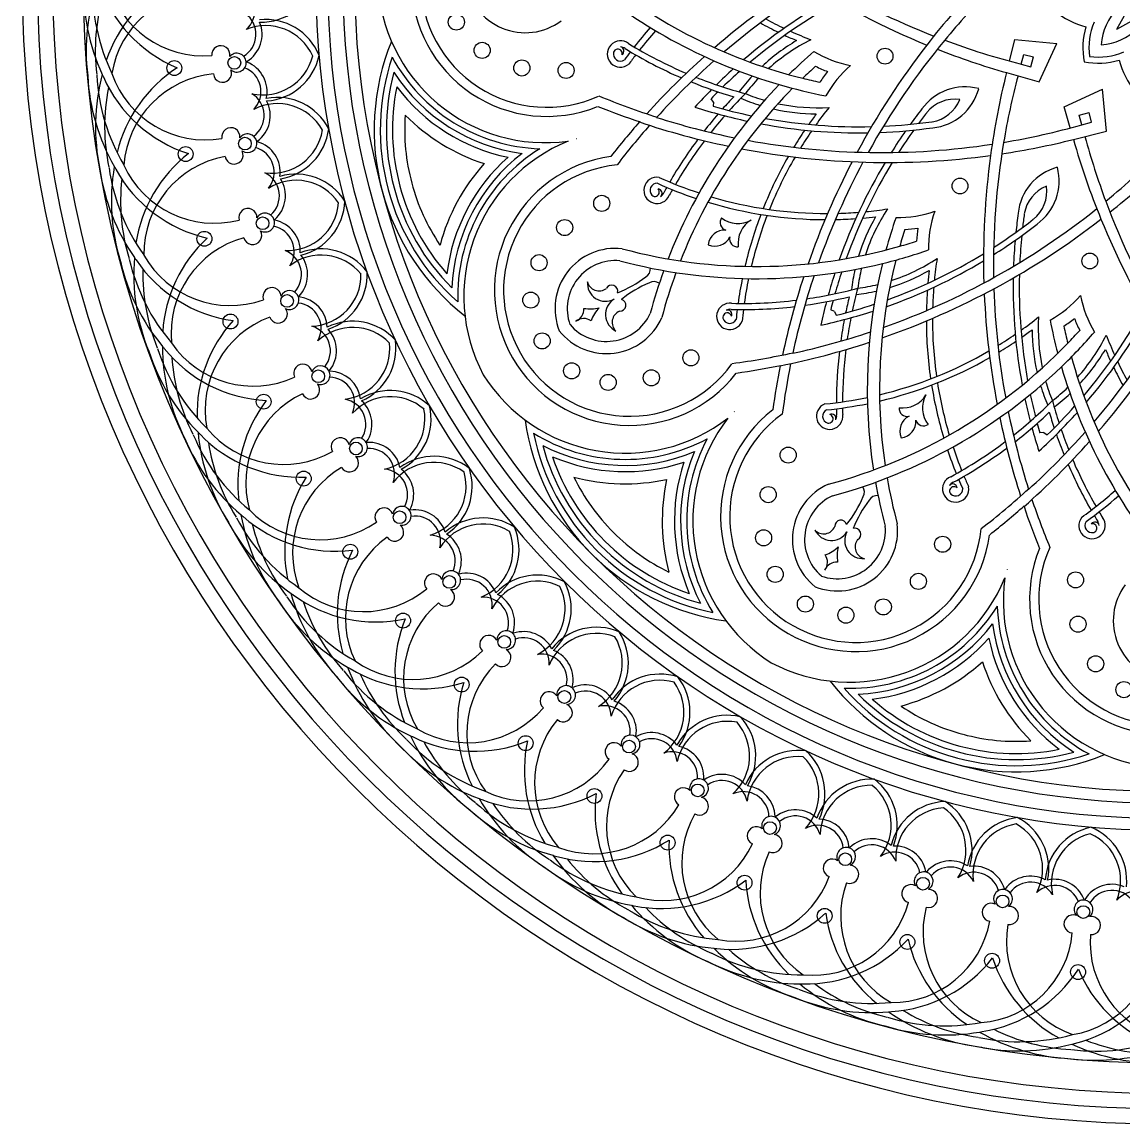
# Model space of a CAD drawing. Header units: millimetres. Extents: x 667 to 4200, y 451 to 2764.
# Drawn here: x 1950.2 to 2432.4, y 1741.2 to 2223.3 of the extents above; entities that cross this region are included whole.
import ezdxf

# ---------------------------------------------------------------- set-up
doc = ezdxf.new("R2010")
doc.units = ezdxf.units.MM
doc.layers.add('cad-block.com', color=250, linetype='Continuous')

# ---------------------------------------------------------------- blocks, each defined once
blk = doc.blocks.new('deco2_cad-block.com')
at = {"color": 0}
for p, q in [((-13.8, -7.97), (-21.14, -21.14)), ((-7.97, -13.8), (-21.14, -21.14)), ((-67.97, -34.9), (-65.61, -25.54)), ((-65.61, -25.54), (-47.26, -27.29)), ((-54.93, -44.05), (-47.26, -27.29)), ((-62.79, -36.25), (-61.73, -32.03)), ((-61.73, -32.03), (-57.38, -33.13)), ((-58.61, -37.44), (-57.38, -33.13)), ((-62.79, -36.25), (-58.61, -37.44)), ((-69.25, -39.98), (-54.93, -44.05)), ((-44.05, -54.93), (-27.29, -47.26)), ((-25.54, -65.61), (-27.29, -47.26)), ((-197.43, -52.9), (-198.46, -51.4)), ((-197.43, -52.9), (-197.57, -54.72)), ((-41.41, -64.21), (-44.05, -54.93)), ((-37.44, -58.61), (-33.13, -57.38)), ((-32.03, -61.73), (-33.13, -57.38)), ((-36.25, -62.79), (-37.44, -58.61)), ((-36.25, -62.79), (-32.03, -61.73)), ((-39.98, -69.25), (-25.54, -65.61)), ((-144.53, -144.53), (-146.17, -143.74)), ((-144.53, -144.53), (-143.74, -146.17)), ((-52.9, -197.43), (-54.72, -197.57)), ((-52.9, -197.43), (-51.4, -198.46))]:
    blk.add_line(p, q, dxfattribs=at)
for centre, radius in [((-309.97, -17.87), 3.52), ((-298.68, -30.24), 3.52), ((-407.11, -35.71), 2.78), ((-122.38, -32.79), 3.46), ((-433.36, -38.01), 3.26), ((-281.3, -37.95), 3.52), ((-261.95, -39.02), 3.52), ((-402.46, -71.06), 2.78), ((-428.41, -75.64), 3.26), ((-89.59, -89.59), 3.46), ((-246.36, -97.18), 3.52), ((-394.75, -105.87), 2.78), ((-262.59, -107.79), 3.52), ((-420.2, -112.69), 3.26), ((-273.78, -123.15), 3.52), ((-32.79, -122.38), 3.46), ((-384.03, -139.88), 2.78), ((-277.38, -139.51), 3.52), ((-408.8, -148.89), 3.26), ((-272.43, -157.39), 3.52), ((-207.34, -164.77), 3.52), ((-259.51, -170.46), 3.52), ((-370.39, -172.82), 2.78), ((-243.55, -175.53), 3.52), ((-224.64, -173.51), 3.52), ((-394.28, -183.96), 3.26), ((-353.93, -204.45), 2.78), ((-164.77, -207.34), 3.52), ((-376.75, -217.62), 3.26), ((-173.51, -224.64), 3.52), ((-334.78, -234.52), 2.78), ((-175.53, -243.55), 3.52), ((-97.18, -246.36), 3.52), ((-356.37, -249.64), 3.26), ((-313.08, -262.81), 2.78), ((-170.46, -259.51), 3.52), ((-107.79, -262.59), 3.52), ((-39.02, -261.95), 3.52), ((-157.24, -272.52), 3.52), ((-139.51, -277.38), 3.52), ((-123.15, -273.78), 3.52), ((-333.26, -279.75), 3.26), ((-37.95, -281.3), 3.52), ((-288.99, -289.1), 2.78), ((-30.24, -298.68), 3.52), ((-307.63, -307.73), 3.26), ((-17.87, -309.97), 3.52), ((-262.71, -313.19), 2.78), ((-279.65, -333.38), 3.26), ((-234.42, -334.9), 2.78), ((-204.36, -354.06), 2.78), ((-249.54, -356.49), 3.26), ((-172.73, -370.53), 2.78), ((-217.53, -376.88), 3.26), ((-139.79, -384.18), 2.78), ((-183.87, -394.41), 3.26), ((-105.79, -394.9), 2.78), ((-70.98, -402.62), 2.78), ((-35.63, -407.28), 2.78), ((-148.81, -408.94), 3.26), ((-112.61, -420.36), 3.26), ((-75.56, -428.57), 3.26), ((-37.93, -433.53), 3.26)]:
    blk.add_circle(centre, radius, dxfattribs=at)
for centre, radius, start, end in [((0, 0), 500, 180, 0), ((0, 0), 493.32, 180, 0), ((0, 0), 486.63, 180, 0), ((0, 0), 473.26, 180, 0), ((0, 0), 371.46, 180, 0), ((0, 0), 366.31, 180, 0), ((0, 0), 359.63, 180, 0), ((0, 0), 354.48, 180, 0), ((-270.42, -0.01), 59.13, 179.9891, 292.0956), ((23.8, 284.87), 337.92, 237.4614, 247.7567), ((16.24, 276.03), 322.13, 238.9691, 248.6488), ((-383.5, -3.31), 89.64, 177.9473, 204.7152), ((-382.32, -30.33), 89.64, 160.2848, 187.0527), ((-383.5, -3.31), 85.63, 177.9473, 205.6401), ((-408.37, 18.47), 61.18, 198.8, 247.1526), ((-405.19, -54.2), 61.18, 117.8474, 161.3973), ((-420.42, 10.73), 43.43, 194.4273, 274.5604), ((-417.87, -47.54), 43.43, 90.4396, 170.5727), ((-409.29, -12.68), 11.19, 310.9422, 63.7824), ((-395.5, 7.26), 25.17, 268.7749, 343.0216), ((-271.03, 2.7), 73.33, 182.108, 277.7894), ((-270.42, -0.01), 55.12, 179.9891, 294.323), ((-279.82, 3.87), 26.39, 188.4268, 306.4524), ((-103.95, 177.22), 231.66, 229.9061, 253.7658), ((-103.95, 177.22), 226.31, 231.5421, 256.0757), ((23.8, -284.87), 337.92, 122.5386, 130.801), ((16.24, -276.03), 322.13, 121.8903, 130.4582), ((163.05, -234.81), 337.92, 135.9835, 142.2433), ((152.08, -230.93), 322.13, 135.1537, 140.4479), ((-382.32, -30.33), 85.63, 163.5114, 187.0527), ((-31.96, -212.23), 234.17, 119.0372, 130.5714), ((-31.96, -212.23), 231.49, 118.6365, 130.2034), ((-408.83, -23.25), 11.19, 301.2176, 54.0578), ((-27.04, 11.51), 32.28, 229.1301, 256.6779), ((-3.56, -29.17), 24.26, 134.5262, 176.7056), ((-408.83, -23.25), 13.86, 301.2176, 22.7039), ((-393.35, -41.91), 25.17, 21.9784, 96.2251), ((-90.46, 139.42), 179.83, 241.2574, 244.1051), ((-90.46, 139.42), 177.15, 241.6553, 244.5788), ((-3.56, -29.17), 29.61, 157.5141, 187.2846), ((-393.35, -41.91), 22.49, 24.0701, 112.4863), ((-90.46, -139.42), 179.83, 138.4849, 142.0068), ((-90.46, -139.42), 177.15, 138.3274, 141.8885), ((-90.46, 139.42), 179.83, 245.0787, 246.8821), ((-90.46, 139.42), 177.15, 245.5794, 248.6958), ((-3.56, -29.17), 32.28, 163.3221, 190.8699), ((-29.17, -3.56), 24.26, 273.2944, 315.4738), ((-413.01, -32.18), 3.97, 348.6497, 185.4463), ((-243.32, -65.02), 102.62, 157.8621, 195.1068), ((-238.14, -31.83), 5.77, 52.0425, 308.7192), ((-238.51, -30.58), 1.89, 303.9409, 78.5495), ((-238.14, -31.83), 3.1, 49.665, 90), ((-133.44, 138.22), 193.96, 238.5669, 246.9615), ((-117.68, -100.1), 85.9, 120.3373, 132.9624), ((-117.68, -100.1), 83.23, 116.5081, 131.9455), ((163.05, -234.81), 337.92, 142.2433, 151.7349), ((152.08, -230.93), 322.13, 140.4479, 151.0309), ((16.24, 276.03), 322.13, 249.5521, 255.7975), ((-405.98, -35.6), 4.1, 4.7001, 139.9551), ((-394.64, -27.24), 22.49, 257.5137, 345.9299), ((-394.64, -27.24), 25.17, 273.7749, 348.0216), ((-243.32, -65.02), 99.95, 161.4155, 195.1068), ((-271.03, 2.68), 76.01, 208.1401, 268.1781), ((-239.31, -31.64), 1.92, 344.6313, 179.5784), ((-238.14, -31.83), 3.1, 165.7151, 302.9548), ((-90.46, -139.42), 179.83, 142.8649, 144.2761), ((-133.44, 138.22), 196.64, 238.5154, 246.6298), ((-90.46, -139.42), 177.15, 142.7613, 144.4126), ((23.8, -284.87), 337.92, 131.7945, 137.826), ((-1.41, -205.45), 231.66, 131.0331, 134.727), ((-128.5, 10.62), 48.29, 238.8336, 259.3152), ((23.8, 284.87), 337.92, 248.5992, 254.0165), ((-29.17, -3.56), 29.61, 262.7154, 292.4859), ((-398.94, -89.31), 61.18, 122.8474, 166.3973), ((-405.97, -35.64), 4.1, 230.0449, 5.2999), ((-406.64, -48.3), 11.19, 315.9422, 68.7824), ((-406.64, -48.3), 13.86, 347.2961, 68.7824), ((16.24, -276.03), 322.13, 131.5127, 137.7817), ((-31.96, -212.23), 234.17, 132.0472, 134.5328), ((-1.41, -205.45), 226.31, 131.9786, 133.9243), ((-128.5, 10.62), 53.63, 243.0885, 249.227), ((-105.98, -73.45), 48.29, 130.6848, 151.1664), ((-29.17, -3.56), 32.28, 259.1301, 286.6779), ((11.51, -27.04), 32.28, 193.3221, 220.8699), ((-381.76, -36.73), 89.64, 182.9473, 209.7152), ((-378.24, -63.54), 89.64, 165.2848, 192.0527), ((-381.76, -36.73), 85.63, 182.9473, 210.6401), ((-383.51, -3.29), 89.64, 204.7152, 205.5021), ((-408.44, -17.2), 61.18, 203.8, 252.1526), ((-419.76, -25.96), 43.43, 199.4273, 279.5604), ((-412.15, -83.78), 43.43, 95.4396, 175.5727), ((-412.3, -40.23), 3.97, 184.5537, 21.3503), ((-243.32, -65.02), 97.27, 164.9686, 195.1068), ((-271.03, 2.68), 78.68, 212.6709, 262.6211), ((-133.44, 138.22), 193.96, 248.3102, 255.0424), ((-31.96, -212.23), 231.49, 131.7119, 134.1946), ((-117.68, -100.1), 85.9, 136.935, 142.9958), ((-117.68, -100.1), 83.23, 136.107, 142.2644), ((-103.95, 177.22), 226.31, 256.0757, 258.0214), ((-105.98, -73.45), 53.63, 140.773, 146.9115), ((258.61, -121.82), 337.92, 165.9835, 172.2433), ((247.17, -123.95), 322.13, 165.1537, 170.4479), ((-378.24, -63.54), 85.63, 168.5114, 192.0527), ((-243.32, -65.02), 94.6, 168.5486, 195.1068), ((-271.03, 2.68), 81.35, 216.9637, 258.4187), ((-1.41, -205.45), 231.66, 136.2342, 158.7483), ((-1.41, -205.45), 226.31, 135.5031, 158.4579), ((-133.44, 138.22), 196.64, 247.9533, 253.7172), ((-31.96, -212.23), 234.17, 135.2609, 137.846), ((-103.95, 177.22), 231.66, 253.7658, 258.9669), ((-87.47, -69.36), 23.16, 74.8648, 144.3774), ((-103.8, -41.07), 23.16, 275.6226, 345.1352), ((-405.26, -58.8), 11.19, 306.2176, 59.0578), ((-405.26, -58.8), 13.86, 306.2176, 27.7039), ((-388.22, -76.04), 25.17, 26.9784, 101.2251), ((-124.64, 247.55), 322.13, 247.5649, 252.4003), ((-31.96, -212.23), 231.49, 134.9389, 135.9902), ((-46.45, -186.42), 196.64, 136.2828, 138.3918), ((-46.45, -186.42), 193.96, 134.9576, 137.9879), ((-151.97, 27.85), 85.9, 247.0042, 253.065), ((-151.97, 27.85), 83.23, 247.7356, 253.893), ((-91.99, -67.2), 15.57, 81.5882, 141.1426), ((-91.99, -67.2), 15.57, 81.5882, 141.1426), ((-104.19, -46.07), 15.57, 278.8574, 338.4118), ((-388.22, -76.04), 22.49, 29.0701, 117.4863), ((-122.55, 259), 337.92, 248.2024, 251.5337), ((-133.8, 167.82), 234.17, 252.154, 257.9528), ((-133.8, 167.82), 231.49, 254.0098, 258.2881), ((-151.97, 27.85), 85.9, 257.0376, 269.6627), ((-151.97, 27.85), 83.23, 258.0545, 273.4919), ((-8.63, -165.97), 177.15, 141.3042, 144.4206), ((78.44, -199.78), 234.17, 142.0807, 144.1322), ((78.44, -199.78), 231.49, 142.0807, 143.536), ((-243.32, -65.02), 89.25, 175.8909, 195.1068), ((-271.03, 2.68), 86.7, 224.9982, 252.0503), ((23.8, -284.87), 337.92, 138.64, 141.9576), ((23.8, -284.87), 337.92, 138.6139, 138.64), ((23.8, -284.87), 337.92, 138.6139, 138.64), ((-121.82, 258.61), 337.92, 251.36, 258.2055), ((-123.95, 247.17), 322.13, 252.2183, 258.4873), ((-46.45, -186.42), 196.64, 139.2592, 142.0467), ((-46.45, -186.42), 193.96, 138.876, 141.6898), ((-133.8, 167.82), 234.17, 259.4286, 270.9628), ((-133.8, 167.82), 231.49, 259.7966, 271.3635), ((-8.63, -165.97), 179.83, 143.1179, 144.9213), ((-133.8, 167.82), 231.49, 272.6548, 277.9193), ((-408.64, -68.06), 3.97, 353.6497, 190.4463), ((-401.34, -70.85), 4.1, 9.7001, 144.9551), ((-390.78, -61.54), 22.49, 262.5137, 350.9299), ((-390.78, -61.54), 25.17, 278.7749, 353.0216), ((16.24, -276.03), 322.13, 138.6081, 142.5951), ((-8.63, -165.97), 179.83, 145.8949, 148.7426), ((-8.63, -165.97), 177.15, 145.4212, 148.3447), ((-133.8, 167.82), 234.17, 272.2196, 277.9193), ((78.44, -199.78), 234.17, 144.9955, 147.7804), ((78.44, -199.78), 231.49, 144.4291, 147.3452), ((-123.95, 247.17), 322.13, 279.5521, 285.7975), ((-401.33, -70.9), 4.1, 235.0449, 10.2999), ((-400.89, -83.56), 13.86, 352.2961, 73.7824), ((-233.37, -137.85), 73.33, 112.2106, 207.892), ((-253.99, -135.69), 66.82, 92.8004, 92.8602), ((-46.45, -186.42), 196.64, 143.3702, 149.9137), ((-46.45, -186.42), 193.96, 143.0385, 149.806), ((-123.95, 247.17), 322.13, 259.5418, 278.6488), ((247.17, -123.95), 322.13, 170.4479, 181.0309), ((-121.82, 258.61), 337.92, 278.5992, 284.0165), ((284.87, 23.8), 337.92, 195.9835, 202.2433), ((276.03, 16.24), 322.13, 195.1537, 200.4479), ((-389.65, -123.75), 61.18, 127.8474, 171.3973), ((-403.29, -119.39), 43.43, 100.4396, 180.5727), ((-407.24, -76.02), 3.97, 189.5537, 26.3503), ((-400.89, -83.56), 11.19, 320.9422, 73.7824), ((-233.37, -137.85), 81.35, 131.585, 173.0399), ((-233.37, -137.85), 78.68, 127.3826, 177.3327), ((-233.37, -137.85), 76.01, 121.8255, 181.8635), ((-234.19, -135.2), 59.13, 97.9044, 210.0109), ((-121.82, 258.61), 337.92, 259.199, 277.7567), ((-8.63, -165.97), 179.83, 150.1918, 158.2962), ((-8.63, -165.97), 177.15, 149.8284, 158.0938), ((258.61, -121.82), 337.92, 172.2433, 181.7349), ((-230.93, 152.08), 322.13, 309.5521, 315.7975), ((-377.12, -69.87), 85.63, 187.9473, 215.6401), ((-371.27, -96.27), 89.64, 170.2848, 197.0527), ((-381.77, -36.71), 89.64, 209.7152, 210.5021), ((-415.92, -62.45), 43.43, 204.4273, 284.5604), ((-233.37, -137.85), 86.7, 137.9533, 165.0055), ((-234.19, -135.2), 55.12, 95.677, 210.0109), ((163.05, -234.81), 337.92, 152.5386, 160.801), ((152.08, -230.93), 322.13, 151.8903, 160.4582), ((78.44, -199.78), 234.17, 149.0372, 160.5714), ((78.44, -199.78), 231.49, 148.6365, 160.2034), ((-41.07, -103.8), 23.16, 104.8648, 174.3774), ((-69.36, -87.47), 23.16, 305.6226, 15.1352), ((-234.81, 163.05), 337.92, 308.5992, 314.0165), ((-377.12, -69.87), 89.64, 187.9473, 214.7152), ((-405.4, -52.73), 61.18, 208.8, 257.1526), ((-371.27, -96.27), 85.63, 173.5114, 197.0527), ((-398.6, -93.9), 11.19, 311.2176, 64.0578), ((-398.6, -93.9), 13.86, 311.2176, 32.7039), ((-380.12, -109.59), 25.17, 31.9784, 106.2251), ((-222.15, -91.51), 5.77, 81.2808, 337.9575), ((-148.05, 75.51), 177.15, 245.5874, 251.6726), ((-380.12, -109.59), 22.49, 34.0701, 122.4863), ((-243.23, -65.36), 99.95, 194.8969, 228.5881), ((-243.23, -65.36), 97.27, 194.8969, 225.0351), ((-243.23, -65.36), 94.6, 194.8969, 221.4551), ((-243.23, -65.36), 89.25, 194.8969, 214.1127), ((-222.15, -91.51), 3.1, 87.0452, 224.2849), ((-223.07, -92.25), 1.92, 210.4216, 45.3687), ((-148.05, 75.51), 179.83, 245.7239, 251.5151), ((-221.85, -92.77), 1.89, 311.4505, 86.0591), ((-46.45, -186.42), 196.64, 150.6984, 151.4846), ((-46.45, -186.42), 193.96, 150.6033, 151.4331), ((-46.07, -104.19), 15.57, 111.5882, 171.1426), ((-46.07, -104.19), 15.57, 111.5882, 171.1426), ((-67.2, -91.99), 15.57, 308.8574, 8.4118), ((-383.94, -95.37), 25.17, 283.7749, 358.0216), ((-243.23, -65.36), 102.62, 194.8969, 232.1416), ((-222.15, -91.51), 3.1, 300, 340.335), ((-148.05, 75.51), 177.15, 253.4397, 270.1716), ((276.03, 16.24), 322.13, 200.4479, 211.0309), ((-401.17, -103.42), 3.97, 358.6497, 195.4463), ((-383.94, -95.37), 22.49, 267.5137, 355.9299), ((-148.05, 75.51), 179.83, 253.2508, 269.8082), ((-148.05, 75.51), 177.15, 271.6553, 274.5788), ((-51.86, -145.53), 83.23, 146.5081, 161.9455), ((-148.05, 75.51), 177.15, 275.5794, 278.6958), ((-230.93, 152.08), 322.13, 289.5418, 308.6488), ((-116.6, -55.06), 48.29, 268.8336, 289.3152), ((-55.06, -116.6), 48.29, 160.6848, 181.1664), ((-276.03, 16.24), 322.13, 319.5418, 338.6488), ((-393.65, -105.57), 4.1, 14.7001, 149.9551), ((-393.64, -105.61), 4.1, 240.0449, 15.2999), ((-392.1, -118.19), 13.86, 357.2961, 78.7824), ((-191.08, -105.56), 3.49, 143.9767, 253.8943), ((-186.7, -94.32), 11.67, 231.9506, 299.4944), ((-175.04, -114.53), 11.67, 120.5056, 188.0494), ((-8.63, -165.97), 179.83, 159.1678, 166.7492), ((-8.63, -165.97), 177.15, 158.9823, 166.5603), ((-148.05, 75.51), 179.83, 271.2574, 274.1051), ((-51.86, -145.53), 85.9, 150.3373, 162.9624), ((-148.05, 75.51), 179.83, 275.0787, 276.8821), ((-234.81, 163.05), 337.92, 289.199, 307.7567), ((101.5, -178.63), 231.66, 161.0331, 164.727), ((-199.78, 78.44), 231.49, 302.6548, 307.9193), ((167.82, -133.8), 234.17, 172.0807, 174.1322), ((167.82, -133.8), 231.49, 172.0807, 173.536), ((-284.87, 23.8), 337.92, 319.199, 337.7567), ((284.87, 23.8), 337.92, 202.2433, 211.7349), ((-399.08, -111.23), 3.97, 194.5537, 31.3503), ((-392.1, -118.19), 11.19, 325.9422, 78.7824), ((-192.63, -116.01), 7.12, 85.3057, 174.3062), ((101.5, -178.63), 226.31, 161.9786, 163.9243), ((-116.6, -55.06), 53.63, 273.0885, 279.227), ((-55.06, -116.6), 53.63, 170.773, 176.9115), ((-199.78, 78.44), 234.17, 302.2196, 307.9193), ((-377.39, -157.24), 61.18, 132.8474, 176.3973), ((-391.36, -154.08), 43.43, 105.4396, 185.5727), ((-196.78, -108.81), 7.12, 245.6938, 334.6943), ((-186.96, -112.7), 3.49, 166.1057, 276.0233), ((-178.63, 101.5), 226.31, 286.0757, 288.0214), ((167.82, -133.8), 234.17, 174.9955, 177.7804), ((167.82, -133.8), 231.49, 174.4291, 177.3452), ((-408.9, -98.46), 43.43, 209.4273, 289.5604), ((-388.91, -128.29), 11.19, 316.2176, 69.0578), ((-369.14, -142.3), 22.49, 39.0701, 127.4863), ((-388.91, -128.29), 13.86, 316.2176, 37.7039), ((-369.14, -142.3), 25.17, 36.9784, 111.2251), ((-240.4, -143.26), 26.39, 83.5476, 201.5732), ((-178.63, 101.5), 226.31, 254.9398, 286.0757), ((-178.63, 101.5), 231.66, 283.7658, 288.9669), ((-199.78, 78.44), 231.49, 289.7966, 301.3635), ((-369.61, -102.47), 89.64, 192.9473, 219.7152), ((-369.61, -102.47), 85.63, 192.9473, 220.6401), ((-361.48, -128.26), 89.64, 175.2848, 202.0527), ((-377.13, -69.84), 89.64, 214.7152, 215.5021), ((-399.27, -87.87), 61.18, 213.8, 262.1526), ((-240.4, -143.26), 21.04, 84.5754, 199.4095), ((-178.63, 101.5), 231.66, 255.0455, 283.7658), ((101.5, -178.63), 231.66, 166.2342, 188.7483), ((101.5, -178.63), 226.31, 165.5031, 188.4579), ((-199.78, 78.44), 234.17, 289.4286, 300.9628), ((-145.53, -51.86), 83.23, 288.0545, 303.4919), ((75.51, -148.05), 177.15, 171.3042, 174.4206), ((-361.48, -128.26), 85.63, 178.5114, 202.0527), ((-374.18, -128.47), 22.49, 272.5137, 0.9299), ((-374.18, -128.47), 25.17, 288.7749, 3.0216), ((-257.53, -89.53), 50.13, 291.1933, 307.4818), ((-229.16, -125.75), 4.16, 300.9985, 3.9122), ((-1.41, -205.45), 231.66, 160.0939, 164.9545), ((-1.41, -205.45), 226.31, 159.8433, 165.0602), ((-8.63, -165.97), 179.83, 168.4849, 172.0068), ((-8.63, -165.97), 177.15, 168.3274, 171.8885), ((163.05, -234.81), 337.92, 161.7945, 167.826), ((152.08, -230.93), 322.13, 161.5127, 167.7817), ((78.44, -199.78), 234.17, 162.0472, 164.5328), ((78.44, -199.78), 231.49, 161.7119, 164.1946), ((-51.86, -145.53), 85.9, 166.935, 172.9958), ((-51.86, -145.53), 83.23, 166.107, 172.2644), ((-145.53, -51.86), 85.9, 287.0376, 299.6627), ((75.51, -148.05), 179.83, 173.1179, 174.9213), ((167.82, -133.8), 234.17, 179.0372, 190.5714), ((167.82, -133.8), 231.49, 178.6365, 190.2034), ((-390.64, -138), 3.97, 3.6497, 200.4463), ((-247.55, -130.26), 5.23, 192.5234, 308.1112), ((-244.68, -132.08), 7.96, 175.5052, 298.2787), ((-241.99, -135.65), 2.66, 346.6524, 151.1809), ((-206.3, -178.26), 50.13, 112.5182, 128.8067), ((-223.48, -135.59), 4.16, 56.0878, 119.0015), ((-184.67, 52.98), 193.96, 278.3102, 285.0424), ((52.98, -184.67), 193.96, 164.9576, 167.9879), ((-145.53, -51.86), 83.23, 277.7356, 283.893), ((75.51, -148.05), 177.15, 175.4212, 178.3447), ((247.17, -123.95), 322.13, 181.8903, 190.4582), ((-382.96, -139.48), 4.1, 19.7001, 154.9551), ((-382.95, -139.52), 4.1, 245.0449, 20.2999), ((-380.31, -151.92), 13.86, 2.2961, 83.7824), ((-236.73, -145.86), 7.96, 121.7213, 244.4948), ((-238.48, -141.74), 2.66, 268.8191, 73.3476), ((-184.67, 52.98), 193.96, 268.5669, 276.9615), ((-184.67, 52.98), 196.64, 277.9533, 283.7172), ((78.44, -199.78), 231.49, 164.9389, 165.9902), ((52.98, -184.67), 196.64, 166.2828, 168.3918), ((-145.53, -51.86), 85.9, 277.0042, 283.065), ((75.51, -148.05), 179.83, 175.8949, 178.7426), ((258.61, -121.82), 337.92, 182.5386, 190.801), ((-73.45, -105.98), 48.29, 298.8336, 319.3152), ((10.62, -128.5), 48.29, 190.6848, 211.1664), ((-387.88, -145.59), 3.97, 199.5537, 36.3503), ((-380.31, -151.92), 11.19, 330.9422, 83.7824), ((-259.85, -143.48), 5.71, 292.7519, 3.5278), ((-251.42, -127.53), 15.84, 260.0767, 284.5672), ((-236.15, -153.97), 15.84, 135.4328, 159.9233), ((-236.58, -149.25), 5.23, 111.8888, 227.4766), ((-190.32, -146.63), 5.77, 82.0425, 338.7192), ((-190.32, -146.63), 3.1, 79.665, 120), ((-191.27, -145.74), 1.89, 333.9409, 108.5495), ((-184.67, 52.98), 196.64, 268.5154, 276.6298), ((-8.63, -165.97), 179.83, 172.8649, 174.2761), ((-8.63, -165.97), 177.15, 172.7613, 174.4126), ((78.44, -199.78), 234.17, 165.2609, 167.846), ((-199.78, 78.44), 234.17, 282.154, 287.9528), ((-199.78, 78.44), 231.49, 284.0098, 288.2881), ((-212.23, -31.96), 231.49, 319.7966, 331.3635), ((-362.27, -189.54), 61.18, 137.8474, 181.3973), ((-376.45, -187.61), 43.43, 110.4396, 190.5727), ((-355.34, -173.94), 25.17, 41.9784, 116.2251), ((-244.26, -136.56), 26.39, 218.4268, 336.4524), ((-244.26, -136.56), 21.04, 220.5905, 335.4246), ((-254.19, -153.3), 5.71, 56.4722, 127.2481), ((-191.43, -147.05), 1.92, 14.6313, 209.5784), ((-190.32, -146.63), 3.1, 195.7151, 332.9548), ((52.98, -184.67), 196.64, 169.2592, 172.0467), ((52.98, -184.67), 193.96, 168.876, 171.6898), ((75.51, -148.05), 179.83, 180.1918, 188.2962), ((75.51, -148.05), 177.15, 179.8284, 188.0938), ((-165.97, -8.63), 177.15, 305.5794, 308.6958), ((27.85, -151.97), 83.23, 176.5081, 191.9455), ((177.22, -103.95), 231.66, 191.0331, 194.727), ((-73.45, -105.98), 53.63, 303.0885, 309.227), ((10.62, -128.5), 53.63, 200.773, 206.9115), ((-212.23, -31.96), 234.17, 319.4286, 330.9628), ((-376.27, -161.7), 11.19, 321.2176, 74.0578), ((-355.34, -173.94), 22.49, 44.0701, 132.4863), ((-376.27, -161.7), 13.86, 321.2176, 42.7039), ((-230.93, 152.08), 322.13, 282.2183, 288.4873), ((-165.97, -8.63), 179.83, 305.0787, 306.8821), ((27.85, -151.97), 85.9, 180.3373, 192.9624), ((-205.45, -1.41), 231.66, 313.7658, 318.9669), ((177.22, -103.95), 226.31, 191.9786, 193.9243), ((-205.45, -1.41), 226.31, 316.0757, 318.0214), ((-398.78, -133.73), 43.43, 214.4273, 294.5604), ((-361.57, -160.6), 22.49, 277.5137, 5.9299), ((-361.57, -160.6), 25.17, 293.7749, 8.0216), ((-234.81, 163.05), 337.92, 281.36, 288.2055), ((-205.45, -1.41), 226.31, 284.9398, 316.0757), ((-165.97, -8.63), 177.15, 301.6553, 304.5788), ((-165.97, -8.63), 179.83, 301.2574, 304.1051), ((-100.1, -117.68), 83.23, 318.0545, 333.4919), ((139.42, -90.46), 177.15, 201.3042, 204.4206), ((-359.28, -134.3), 89.64, 197.9473, 224.7152), ((-359.28, -134.3), 85.63, 197.9473, 225.6401), ((-369.62, -102.45), 89.64, 219.7152, 220.5021), ((-348.94, -159.28), 89.64, 180.2848, 207.0527), ((-390.11, -122.34), 61.18, 218.8, 267.1526), ((-234.18, -135.22), 55.12, 209.9891, 324.323), ((-231.72, 152.07), 322.13, 277.5649, 282.4003), ((52.98, -184.67), 196.64, 173.3702, 179.9137), ((52.98, -184.67), 193.96, 173.0385, 179.806), ((-165.97, -8.63), 177.15, 283.4397, 300.1716), ((-100.1, -117.68), 85.9, 317.0376, 329.6627), ((139.42, -90.46), 179.83, 203.1179, 204.9213), ((-348.94, -159.28), 85.63, 183.5114, 207.0527), ((-377.14, -171.52), 3.97, 8.6497, 205.4463), ((-369.36, -172.33), 4.1, 24.7001, 159.9551), ((-234.18, -135.22), 59.13, 209.9891, 322.0956), ((-235.63, 163.03), 337.92, 278.2024, 281.5337), ((163.05, -234.81), 337.92, 168.64, 171.9576), ((163.05, -234.81), 337.92, 168.6139, 168.64), ((163.05, -234.81), 337.92, 168.6139, 168.64), ((152.08, -230.93), 322.13, 168.6081, 172.5951), ((-205.45, -1.41), 231.66, 285.0455, 313.7658), ((-165.97, -8.63), 179.83, 283.2508, 299.8082), ((177.22, -103.95), 231.66, 196.2342, 218.7483), ((177.22, -103.95), 226.31, 195.5031, 218.4579), ((139.42, -90.46), 177.15, 205.4212, 208.3447), ((-369.34, -172.37), 4.1, 250.0449, 25.2999), ((-365.64, -184.49), 11.19, 335.9422, 88.7824), ((-365.64, -184.49), 13.86, 7.2961, 88.7824), ((-236.07, -133.18), 73.33, 212.108, 307.7894), ((139.42, -90.46), 179.83, 205.8949, 208.7426), ((-373.72, -178.84), 3.97, 204.5537, 41.3503), ((75.51, -148.05), 179.83, 189.1678, 196.7492), ((75.51, -148.05), 177.15, 188.9823, 196.5603), ((27.85, -151.97), 85.9, 196.935, 202.9958), ((27.85, -151.97), 83.23, 196.107, 202.2644), ((-100.1, -117.68), 83.23, 307.7356, 313.893), ((-358.68, -219.71), 43.43, 115.4396, 195.5727), ((-360.75, -193.88), 11.19, 326.2176, 79.0578), ((-338.84, -204.25), 22.49, 49.0701, 137.4863), ((-338.84, -204.25), 25.17, 46.9784, 121.2251), ((-165.97, -8.63), 177.15, 275.5874, 281.6726), ((-114.53, -175.04), 11.67, 261.9506, 329.4944), ((-94.32, -186.7), 11.67, 150.5056, 218.0494), ((167.82, -133.8), 234.17, 192.0472, 194.5328), ((167.82, -133.8), 231.49, 191.7119, 194.1946), ((-100.1, -117.68), 85.9, 307.0042, 313.065), ((-344.38, -220.39), 61.18, 142.8474, 186.3973), ((-360.75, -193.88), 13.86, 326.2176, 47.7039), ((-346.21, -191.5), 22.49, 282.5137, 10.9299), ((-346.21, -191.5), 25.17, 298.7749, 13.0216), ((-135.22, -234.18), 59.13, 127.9044, 240.0109), ((-146.63, -190.32), 5.77, 111.2808, 7.9575), ((-146.63, -190.32), 3.1, 117.0452, 254.2849), ((-165.97, -8.63), 179.83, 275.7239, 281.5151), ((52.98, -184.67), 196.64, 180.6984, 181.4846), ((52.98, -184.67), 193.96, 180.6033, 181.4331), ((-112.7, -186.96), 3.49, 173.9767, 283.8943), ((-186.42, -46.45), 193.96, 308.3102, 315.0424), ((-212.23, -31.96), 231.49, 314.0098, 318.2881), ((138.22, -133.44), 193.96, 194.9576, 197.9879), ((-178.21, -177.97), 102.62, 187.8621, 225.1068), ((-133.18, -236.07), 73.33, 142.2106, 237.892), ((-135.22, -234.18), 55.12, 125.677, 240.0109), ((-152.12, -244.5), 66.82, 122.8004, 122.8602), ((-147.05, -191.43), 1.92, 240.4216, 75.3687), ((-145.74, -191.27), 1.89, 341.4505, 116.0591), ((-146.63, -190.32), 3.1, 330, 10.335), ((-108.81, -196.78), 7.12, 115.3057, 204.3062), ((-116.01, -192.63), 7.12, 275.6938, 4.6943), ((-105.56, -191.08), 3.49, 196.1057, 306.0233), ((258.61, -121.82), 337.92, 191.7945, 197.826), ((247.17, -123.95), 322.13, 191.5127, 197.7817), ((-186.42, -46.45), 196.64, 307.9533, 313.7172), ((-212.23, -31.96), 234.17, 312.154, 317.9528), ((138.22, -133.44), 196.64, 196.2828, 198.3918), ((-359.3, -134.28), 89.64, 224.7152, 225.5021), ((-333.74, -189.09), 89.64, 185.2848, 212.0527), ((-385.62, -167.98), 43.43, 219.4273, 299.5604), ((-276.03, 16.24), 322.13, 312.2183, 318.4873), ((167.82, -133.8), 234.17, 195.2609, 197.846), ((167.82, -133.8), 231.49, 194.9389, 195.9902), ((138.22, -133.44), 193.96, 198.876, 201.6898), ((-346.22, -165.11), 89.64, 202.9473, 229.7152), ((-346.22, -165.11), 85.63, 202.9473, 230.6401), ((-377.97, -155.87), 61.18, 223.8, 272.1526), ((-333.74, -189.09), 85.63, 188.5114, 212.0527), ((-360.77, -203.74), 3.97, 13.6497, 210.4463), ((-352.95, -203.87), 4.1, 29.7001, 164.9551), ((-352.93, -203.9), 4.1, 255.0449, 30.2999), ((-348.18, -215.66), 13.86, 12.2961, 93.7824), ((-236.06, -133.2), 76.01, 238.1401, 298.1781), ((-178.21, -177.97), 99.95, 191.4155, 225.1068), ((-133.18, -236.07), 76.01, 151.8255, 211.8635), ((-186.42, -46.45), 193.96, 298.5669, 306.9615), ((-284.87, 23.8), 337.92, 311.36, 318.2055), ((138.22, -133.44), 196.64, 199.2592, 202.0467), ((-348.18, -215.66), 11.19, 340.9422, 93.7824), ((-236.06, -133.2), 78.68, 242.6709, 292.6211), ((-178.21, -177.97), 97.27, 194.9686, 225.1068), ((-133.18, -236.07), 78.68, 157.3826, 207.3327), ((75.51, -148.05), 179.83, 198.4849, 202.0068), ((75.51, -148.05), 177.15, 198.3274, 201.8885), ((-186.42, -46.45), 196.64, 298.5154, 306.6298), ((-356.73, -210.74), 3.97, 209.5537, 46.3503), ((-319.76, -233.01), 22.49, 54.0701, 142.4863), ((-319.76, -233.01), 25.17, 51.9784, 126.2251), ((-236.06, -133.2), 81.35, 246.9637, 288.4187), ((-178.21, -177.97), 94.6, 198.5486, 225.1068), ((-133.18, -236.07), 81.35, 161.585, 203.0399), ((138.22, -133.44), 196.64, 203.3702, 209.9137), ((138.22, -133.44), 193.96, 203.0385, 209.806), ((-338.18, -250.14), 43.43, 120.4396, 200.5727), ((-342.49, -224.59), 11.19, 331.2176, 84.0578), ((-342.49, -224.59), 13.86, 331.2176, 52.7039), ((-328.21, -220.95), 22.49, 287.5137, 15.9299), ((-328.21, -220.95), 25.17, 303.7749, 18.0216), ((-236.06, -133.2), 86.7, 254.9982, 282.0503), ((-178.21, -177.97), 89.25, 205.8909, 225.1068), ((-91.51, -222.15), 5.77, 112.0425, 8.7192), ((75.51, -148.05), 177.15, 202.7613, 204.4126), ((-323.87, -249.57), 61.18, 147.8474, 191.3973), ((-133.18, -236.07), 86.7, 167.9533, 195.0055), ((-136.56, -244.26), 26.39, 113.5476, 231.5732), ((-135.59, -223.48), 4.16, 330.9985, 33.9122), ((101.5, -178.63), 231.66, 190.0939, 194.9545), ((101.5, -178.63), 226.31, 189.8433, 195.0602), ((-91.51, -222.15), 3.1, 109.665, 150), ((-92.77, -221.85), 1.89, 3.9409, 138.5495), ((-92.25, -223.07), 1.92, 44.6313, 239.5784), ((75.51, -148.05), 179.83, 202.8649, 204.2761), ((-136.56, -244.26), 21.04, 114.5754, 229.4095), ((-178.26, -206.3), 50.13, 321.1933, 337.4818), ((-125.75, -229.16), 4.16, 86.0878, 149.0015), ((-91.51, -222.15), 3.1, 225.7151, 2.9548), ((-276.71, 15.84), 322.13, 307.5649, 312.4003), ((-139.42, -90.46), 177.15, 305.5874, 311.6726), ((-139.42, -90.46), 179.83, 305.7239, 311.5151), ((-369.52, -200.95), 43.43, 224.4273, 304.5604), ((-341.65, -234.41), 3.97, 18.6497, 215.4463), ((-333.85, -233.86), 4.1, 34.7001, 169.9551), ((-328.07, -245.19), 13.86, 17.2961, 98.7824), ((-89.53, -257.53), 50.13, 142.5182, 158.8067), ((-285.58, 23.37), 337.92, 308.2024, 311.5337), ((258.61, -121.82), 337.92, 198.6139, 198.64), ((258.61, -121.82), 337.92, 198.6139, 198.64), ((258.61, -121.82), 337.92, 198.64, 201.9576), ((247.17, -123.95), 322.13, 198.6081, 202.5951), ((-330.53, -194.66), 85.63, 207.9473, 235.6401), ((-346.24, -165.09), 89.64, 229.7152, 230.5021), ((-316, -217.47), 89.64, 190.2848, 217.0527), ((-362.96, -188.23), 61.18, 228.8, 277.1526), ((-333.82, -233.89), 4.1, 260.0449, 35.2999), ((-328.07, -245.19), 11.19, 345.9422, 98.7824), ((-298.25, -259.99), 25.17, 56.9784, 131.2251), ((-141.74, -238.48), 2.66, 16.6524, 181.1809), ((-31.83, -238.14), 5.77, 141.2808, 37.9575), ((138.22, -133.44), 196.64, 210.6984, 211.4846), ((-31.83, -238.14), 3.1, 0, 40.335), ((138.22, -133.44), 193.96, 210.6033, 211.4331), ((-330.53, -194.66), 89.64, 207.9473, 234.7152), ((-316, -217.47), 85.63, 193.5114, 217.0527), ((-337.01, -241.03), 3.97, 214.5537, 51.3503), ((-298.25, -259.99), 22.49, 59.0701, 147.4863), ((-307.72, -248.72), 22.49, 292.5137, 20.9299), ((-307.72, -248.72), 25.17, 308.7749, 23.0216), ((-135.2, -234.19), 55.12, 239.9891, 354.323), ((-149.25, -236.58), 5.23, 222.5234, 338.1112), ((-145.86, -236.73), 7.96, 205.5052, 328.2787), ((-143.26, -240.4), 26.39, 248.4268, 6.4524), ((-143.26, -240.4), 21.04, 250.5905, 5.4246), ((-132.08, -244.68), 7.96, 151.7213, 274.4948), ((-135.65, -241.99), 2.66, 298.8191, 103.3476), ((-31.83, -238.14), 3.1, 147.0452, 284.2849), ((-30.58, -238.51), 1.89, 11.4505, 146.0591), ((-31.64, -239.31), 1.92, 270.4216, 105.3687), ((-315.1, -278.67), 43.43, 125.4396, 205.5727), ((-321.63, -253.59), 11.19, 336.2176, 89.0578), ((-321.63, -253.59), 13.86, 336.2176, 57.7039), ((-177.96, -178.22), 94.6, 224.8969, 251.4551), ((-177.96, -178.22), 89.25, 224.8969, 244.1127), ((-135.2, -234.19), 59.13, 239.9891, 352.0956), ((-130.26, -247.55), 5.23, 141.8888, 257.4766), ((-300.9, -276.85), 61.18, 152.8474, 196.3973), ((-177.96, -178.22), 102.62, 224.8969, 262.1416), ((-177.96, -178.22), 99.95, 224.8969, 258.5881), ((-177.96, -178.22), 97.27, 224.8969, 255.0351), ((-153.97, -236.15), 15.84, 290.0767, 314.5672), ((-127.53, -251.42), 15.84, 165.4328, 189.9233), ((-0.01, -270.42), 59.13, 157.9044, 270.0109), ((-0.01, -270.42), 55.12, 155.677, 270.0109), ((-153.3, -254.19), 5.71, 322.7519, 33.5278), ((-143.48, -259.85), 5.71, 86.4722, 157.2481), ((-319.93, -263.3), 3.97, 23.6497, 220.4463), ((-312.21, -262.07), 4.1, 39.7001, 174.9551), ((-312.18, -262.1), 4.1, 265.0449, 40.2999), ((-305.47, -272.85), 13.86, 22.2961, 103.7824), ((-274.47, -285), 25.17, 61.9784, 136.2251), ((-9.49, -287.81), 66.82, 152.8004, 152.8602), ((-305.47, -272.85), 11.19, 350.9422, 103.7824), ((-274.47, -285), 22.49, 64.0701, 152.4863), ((-284.88, -274.6), 22.49, 297.5137, 25.9299), ((-284.88, -274.6), 25.17, 313.7749, 28.0216), ((-137.85, -233.37), 73.33, 242.108, 337.7894), ((2.7, -271.03), 73.33, 172.2106, 267.892), ((3.87, -279.82), 26.39, 143.5476, 261.5732), ((-312.32, -222.73), 85.63, 212.9473, 240.6401), ((-330.55, -194.64), 89.64, 234.7152, 235.5021), ((-295.86, -244.18), 89.64, 195.2848, 222.0527), ((-345.18, -219.15), 61.18, 233.8, 282.1526), ((-350.61, -232.4), 43.43, 229.4273, 309.5604), ((-314.74, -269.49), 3.97, 219.5537, 56.3503), ((-298.32, -280.66), 11.19, 341.2176, 94.0578), ((-298.32, -280.66), 13.86, 341.2176, 62.7039), ((-312.32, -222.73), 89.64, 212.9473, 239.7152), ((-295.86, -244.18), 85.63, 198.5114, 222.0527), ((-289.63, -305.07), 43.43, 130.4396, 210.5727), ((-137.84, -233.38), 76.01, 268.1401, 328.1781), ((2.7, -271.03), 76.01, 181.8255, 241.8635), ((-275.64, -302.03), 61.18, 157.8474, 201.3973), ((-288.19, -288.29), 4.1, 44.7001, 179.9551), ((-248.6, -307.84), 25.17, 66.9784, 141.2251), ((-137.84, -233.38), 78.68, 272.6709, 322.6211), ((2.7, -271.03), 78.68, 187.3826, 237.3327), ((-295.78, -290.19), 3.97, 28.6497, 225.4463), ((-288.16, -288.32), 4.1, 270.0449, 45.2999), ((-280.53, -298.44), 13.86, 27.2961, 108.7824), ((-280.53, -298.44), 11.19, 355.9422, 108.7824), ((-248.6, -307.84), 22.49, 69.0701, 157.4863), ((-259.88, -298.39), 22.49, 302.5137, 30.9299), ((-259.88, -298.39), 25.17, 318.7749, 33.0216), ((-137.84, -233.38), 81.35, 276.9637, 318.4187), ((2.7, -271.03), 81.35, 191.585, 233.0399), ((-329.03, -262.07), 43.43, 234.4273, 314.5604), ((-290.06, -295.9), 3.97, 224.5537, 61.3503), ((-272.73, -305.59), 13.86, 346.2176, 67.7039), ((-261.95, -329.16), 43.43, 135.4396, 215.5727), ((-272.73, -305.59), 11.19, 346.2176, 99.0578), ((-137.84, -233.38), 86.7, 284.9982, 312.0503), ((2.7, -271.03), 86.7, 197.9533, 225.0055), ((-291.73, -249.1), 85.63, 217.9473, 245.6401), ((-312.34, -222.71), 89.64, 239.7152, 240.5021), ((-273.46, -269.04), 89.64, 200.2848, 227.0527), ((-324.78, -248.4), 61.18, 238.8, 287.1526), ((-273.46, -269.04), 85.63, 203.5114, 227.0527), ((-220.83, -328.34), 25.17, 71.9784, 146.2251), ((-291.73, -249.1), 89.64, 217.9473, 244.7152), ((-248.28, -324.91), 61.18, 162.8474, 206.3973), ((-261.98, -312.31), 4.1, 49.7001, 184.9551), ((-253.47, -321.76), 13.86, 32.2961, 113.7824), ((-220.83, -328.34), 22.49, 74.0701, 162.4863), ((-232.9, -319.9), 22.49, 307.5137, 35.9299), ((-232.9, -319.9), 25.17, 323.7749, 38.0216), ((-65.35, -243.23), 102.62, 217.8621, 255.1068), ((-269.37, -314.86), 3.97, 33.6497, 230.4463), ((-261.95, -312.34), 4.1, 275.0449, 50.2999), ((-253.47, -321.76), 11.19, 0.9422, 113.7824), ((-65.35, -243.23), 99.95, 221.4155, 255.1068), ((-65.35, -243.23), 97.27, 224.9686, 255.1068), ((-304.95, -289.76), 43.43, 239.4273, 319.5604), ((-263.18, -320.06), 3.97, 229.5537, 66.3503), ((-245.07, -328.21), 11.19, 351.2176, 104.0578), ((-245.07, -328.21), 13.86, 351.2176, 72.7039), ((-65.35, -243.23), 94.6, 228.5486, 255.1068), ((-65.35, -243.23), 89.25, 235.8909, 255.1068), ((-191.39, -346.34), 25.17, 76.9784, 151.2251), ((-204.14, -338.99), 25.17, 328.7749, 43.0216), ((-232.28, -350.74), 43.43, 140.4396, 220.5727), ((-191.39, -346.34), 22.49, 79.0701, 167.4863), ((-204.14, -338.99), 22.49, 312.5137, 40.9299), ((-268.92, -273.58), 85.63, 222.9473, 250.6401), ((-291.75, -249.09), 89.64, 244.7152, 245.5021), ((-248.98, -291.86), 89.64, 205.2848, 232.0527), ((-301.91, -275.77), 61.18, 243.8, 292.1526), ((-219.03, -345.31), 61.18, 167.8474, 211.3973), ((-233.78, -333.96), 4.1, 54.7001, 189.9551), ((-233.74, -333.98), 4.1, 280.0449, 55.2999), ((-224.47, -342.63), 13.86, 37.2961, 118.7824), ((-224.47, -342.63), 11.19, 5.9422, 118.7824), ((-65.01, -243.32), 89.25, 254.8969, 274.1127), ((-268.92, -273.58), 89.64, 222.9473, 249.7152), ((-248.98, -291.86), 85.63, 208.5114, 232.0527), ((-240.92, -337.15), 3.97, 38.6497, 235.4463), ((-215.55, -348.32), 11.19, 356.2176, 109.0578), ((-215.55, -348.32), 13.86, 356.2176, 77.7039), ((-160.48, -361.71), 25.17, 81.9784, 156.2251), ((-173.83, -355.49), 25.17, 333.7749, 48.0216), ((-65.01, -243.32), 97.27, 254.8969, 285.0351), ((-65.01, -243.32), 94.6, 254.8969, 281.4551), ((-278.55, -315.24), 43.43, 244.4273, 324.5604), ((-234.3, -341.78), 3.97, 234.5537, 71.3503), ((-160.48, -361.71), 22.49, 84.0701, 172.4863), ((-173.83, -355.49), 22.49, 317.5137, 45.9299), ((-65.01, -243.32), 102.62, 254.8969, 292.1416), ((-65.01, -243.32), 99.95, 254.8969, 288.5881), ((-200.84, -369.65), 43.43, 145.4396, 225.5727), ((-193.77, -360.89), 13.86, 42.2961, 123.7824), ((-203.79, -353.07), 4.1, 59.7001, 194.9551), ((-203.76, -353.09), 4.1, 285.0449, 60.2999), ((-193.77, -360.89), 11.19, 10.9422, 123.7824), ((-128.36, -374.32), 25.17, 86.9784, 161.2251), ((-128.36, -374.32), 22.49, 89.0701, 177.4863), ((-142.2, -369.3), 22.49, 322.5137, 50.9299), ((-142.2, -369.3), 25.17, 338.7749, 53.0216), ((-276.74, -301.04), 61.18, 248.8, 297.1526), ((-188.11, -363.09), 61.18, 172.8474, 216.3973), ((-210.63, -356.87), 3.97, 43.6497, 240.4463), ((-184.38, -365.78), 11.19, 1.2176, 114.0578), ((-184.38, -365.78), 13.86, 1.2176, 82.7039), ((-244.06, -295.99), 85.63, 227.9473, 255.6401), ((-268.94, -273.57), 89.64, 249.7152, 250.5021), ((-222.61, -312.45), 89.64, 210.2848, 237.0527), ((-222.61, -312.45), 85.63, 213.5114, 237.0527), ((-250.03, -338.32), 43.43, 249.4273, 329.5604), ((-203.63, -360.91), 3.97, 239.5537, 76.3503), ((-95.26, -384.09), 25.17, 91.9784, 166.2251), ((-109.48, -380.29), 25.17, 343.7749, 58.0216), ((-244.06, -295.99), 89.64, 227.9473, 254.7152), ((-167.87, -385.76), 43.43, 150.4396, 230.5727), ((-172.26, -369.49), 4.1, 64.7001, 199.9551), ((-172.22, -369.51), 4.1, 290.0449, 65.2999), ((-161.59, -376.41), 13.86, 47.2961, 128.7824), ((-161.59, -376.41), 11.19, 15.9422, 128.7824), ((-95.26, -384.09), 22.49, 94.0701, 182.4863), ((-109.48, -380.29), 22.49, 327.5137, 55.9299), ((-61.43, -390.94), 25.17, 96.9784, 171.2251), ((-75.93, -388.39), 25.17, 348.7749, 63.0216), ((-178.73, -373.87), 3.97, 48.6497, 245.4463), ((-151.81, -380.47), 11.19, 6.2176, 119.0578), ((-151.81, -380.47), 13.86, 6.2176, 87.7039), ((-61.43, -390.94), 22.49, 99.0701, 187.4863), ((-75.93, -388.39), 22.49, 332.5137, 60.9299), ((-27.14, -394.81), 25.17, 101.9784, 176.2251), ((-41.81, -393.53), 25.17, 353.7749, 68.0216), ((-249.46, -324.01), 61.18, 253.8, 302.1526), ((-155.76, -378.11), 61.18, 177.8474, 221.3973), ((-171.41, -377.28), 3.97, 244.5537, 81.3503), ((-128.18, -389.07), 13.86, 52.2961, 133.7824), ((-27.14, -394.81), 22.49, 104.0701, 192.4863), ((-41.81, -393.53), 22.49, 337.5137, 65.9299), ((-219.6, -358.83), 43.43, 254.4273, 334.5604), ((-133.62, -398.92), 43.43, 155.4396, 235.5727), ((-139.41, -383.1), 4.1, 69.7001, 204.9551), ((-139.37, -383.11), 4.1, 295.0449, 70.2999), ((-128.18, -389.07), 11.19, 20.9422, 133.7824), ((-118.08, -392.25), 13.86, 11.2176, 92.7039), ((-217.35, -316.13), 85.63, 232.9473, 260.6401), ((-244.09, -295.98), 89.64, 254.7152, 255.5021), ((-194.54, -330.67), 89.64, 215.2848, 242.0527), ((-194.54, -330.67), 85.63, 218.5114, 242.0527), ((-145.48, -388.03), 3.97, 53.6497, 250.4463), ((-118.08, -392.25), 11.19, 11.2176, 124.0578), ((-93.8, -398.76), 13.86, 57.2961, 138.7824), ((-217.35, -316.13), 89.64, 232.9473, 259.7152), ((-137.89, -390.79), 3.97, 249.5537, 86.3503), ((-105.5, -393.8), 4.1, 74.7001, 209.9551), ((-105.46, -393.81), 4.1, 300.0449, 75.2999), ((-93.8, -398.76), 11.19, 25.9422, 138.7824), ((-83.46, -401.06), 11.19, 16.2176, 129.0578), ((-83.46, -401.06), 13.86, 16.2176, 97.7039), ((-220.28, -344.53), 61.18, 258.8, 307.1526), ((-187.5, -376.61), 43.43, 259.4273, 339.5604), ((-122.23, -390.25), 61.18, 182.8474, 226.3973), ((-98.36, -409.05), 43.43, 160.4396, 240.5727), ((-111.12, -399.23), 3.97, 58.6497, 255.4463), ((-58.7, -405.42), 13.86, 62.2961, 143.7824), ((-58.7, -405.42), 11.19, 30.9422, 143.7824), ((-48.2, -406.81), 13.86, 21.2176, 102.7039), ((-23.15, -409), 13.86, 67.2961, 148.7824), ((-103.32, -401.33), 3.97, 254.5537, 91.3503), ((-70.79, -401.5), 4.1, 79.7001, 214.9551), ((-70.75, -401.5), 4.1, 305.0449, 80.2999), ((-48.2, -406.81), 11.19, 21.2176, 134.0578), ((-23.15, -409), 11.19, 35.9422, 148.7824), ((-12.57, -409.46), 11.19, 26.2176, 139.0578), ((-217.37, -316.13), 89.64, 259.7152, 260.5021), ((-165, -346.37), 89.64, 220.2848, 247.0527), ((-153.98, -391.52), 43.43, 264.4273, 344.5604), ((-75.91, -407.4), 3.97, 63.6497, 260.4463), ((-67.96, -408.81), 3.97, 259.5537, 96.3503), ((-35.54, -406.14), 4.1, 84.7001, 219.9551), ((-35.5, -406.15), 4.1, 310.0449, 85.2999), ((-188.98, -333.88), 85.63, 237.9473, 265.6401), ((-165, -346.37), 85.63, 223.5114, 247.0527), ((-189.43, -362.42), 61.18, 263.8, 312.1526), ((-87.76, -399.42), 61.18, 187.8474, 231.3973), ((-62.34, -416.07), 43.43, 165.4396, 245.5727), ((-40.13, -412.47), 3.97, 68.6497, 265.4463), ((-32.08, -413.18), 3.97, 264.5537, 101.3503), ((-188.98, -333.88), 89.64, 237.9473, 264.7152), ((-119.28, -403.45), 43.43, 269.4273, 349.5604), ((-25.85, -419.93), 43.43, 170.4396, 250.5727), ((-157.13, -377.55), 61.18, 268.8, 317.1526), ((-52.63, -405.55), 61.18, 192.8474, 236.3973), ((-83.68, -412.32), 43.43, 274.4273, 354.5604), ((-47.44, -418.04), 43.43, 279.4273, 359.5604), ((10.83, -420.59), 43.43, 175.4396, 255.5727), ((-189.01, -333.87), 89.64, 264.7152, 265.5021), ((-134.19, -359.43), 89.64, 225.2848, 252.0527), ((-134.19, -359.43), 85.63, 228.5114, 252.0527), ((-159.18, -349.08), 89.64, 242.9473, 269.7152), ((-159.18, -349.08), 85.63, 242.9473, 270.6401), ((-123.64, -389.81), 61.18, 273.8, 322.1526), ((-17.09, -408.6), 61.18, 197.8474, 241.3973), ((-89.21, -399.11), 61.18, 278.8, 327.1526), ((18.57, -408.54), 61.18, 202.8474, 246.3973), ((-159.2, -349.08), 89.64, 269.7152, 270.5021), ((-102.37, -369.77), 89.64, 230.2848, 257.0527), ((-102.37, -369.77), 85.63, 233.5114, 257.0527), ((-54.1, -405.37), 61.18, 283.8, 332.1526), ((-128.16, -361.63), 85.63, 247.9473, 275.6401), ((-128.16, -361.63), 89.64, 247.9473, 274.7152), ((-128.18, -361.63), 89.64, 274.7152, 275.5021), ((-69.76, -377.28), 89.64, 235.2848, 262.0527), ((-69.76, -377.28), 85.63, 238.5114, 262.0527), ((-96.16, -371.43), 89.64, 252.9473, 279.7152), ((-96.16, -371.43), 85.63, 252.9473, 280.6401), ((-63.44, -378.4), 85.63, 257.9473, 285.6401), ((-96.19, -371.43), 89.64, 279.7152, 280.5021), ((-36.63, -381.93), 89.64, 240.2848, 267.0527), ((-36.63, -381.93), 85.63, 243.5114, 267.0527), ((-30.23, -382.49), 85.63, 262.9473, 290.6401), ((-63.46, -378.4), 89.64, 257.9473, 263.0117), ((-63.44, -378.4), 89.64, 257.9473, 284.7152), ((-30.23, -382.49), 89.64, 262.9473, 289.7152), ((-63.46, -378.4), 89.64, 284.7152, 285.5021), ((-3.21, -383.68), 89.64, 245.2848, 272.0527), ((-3.21, -383.68), 85.63, 248.5114, 272.0527)]:
    blk.add_arc(centre, radius, start, end, dxfattribs=at)

msp = doc.modelspace()

# ---------------------------------------------------------------- block references
at = {"layer": 'cad-block.com'}
msp.add_blockref('deco2_cad-block.com', (2450.25, 2241.18), dxfattribs=at)

doc.saveas('drawing.dxf')
